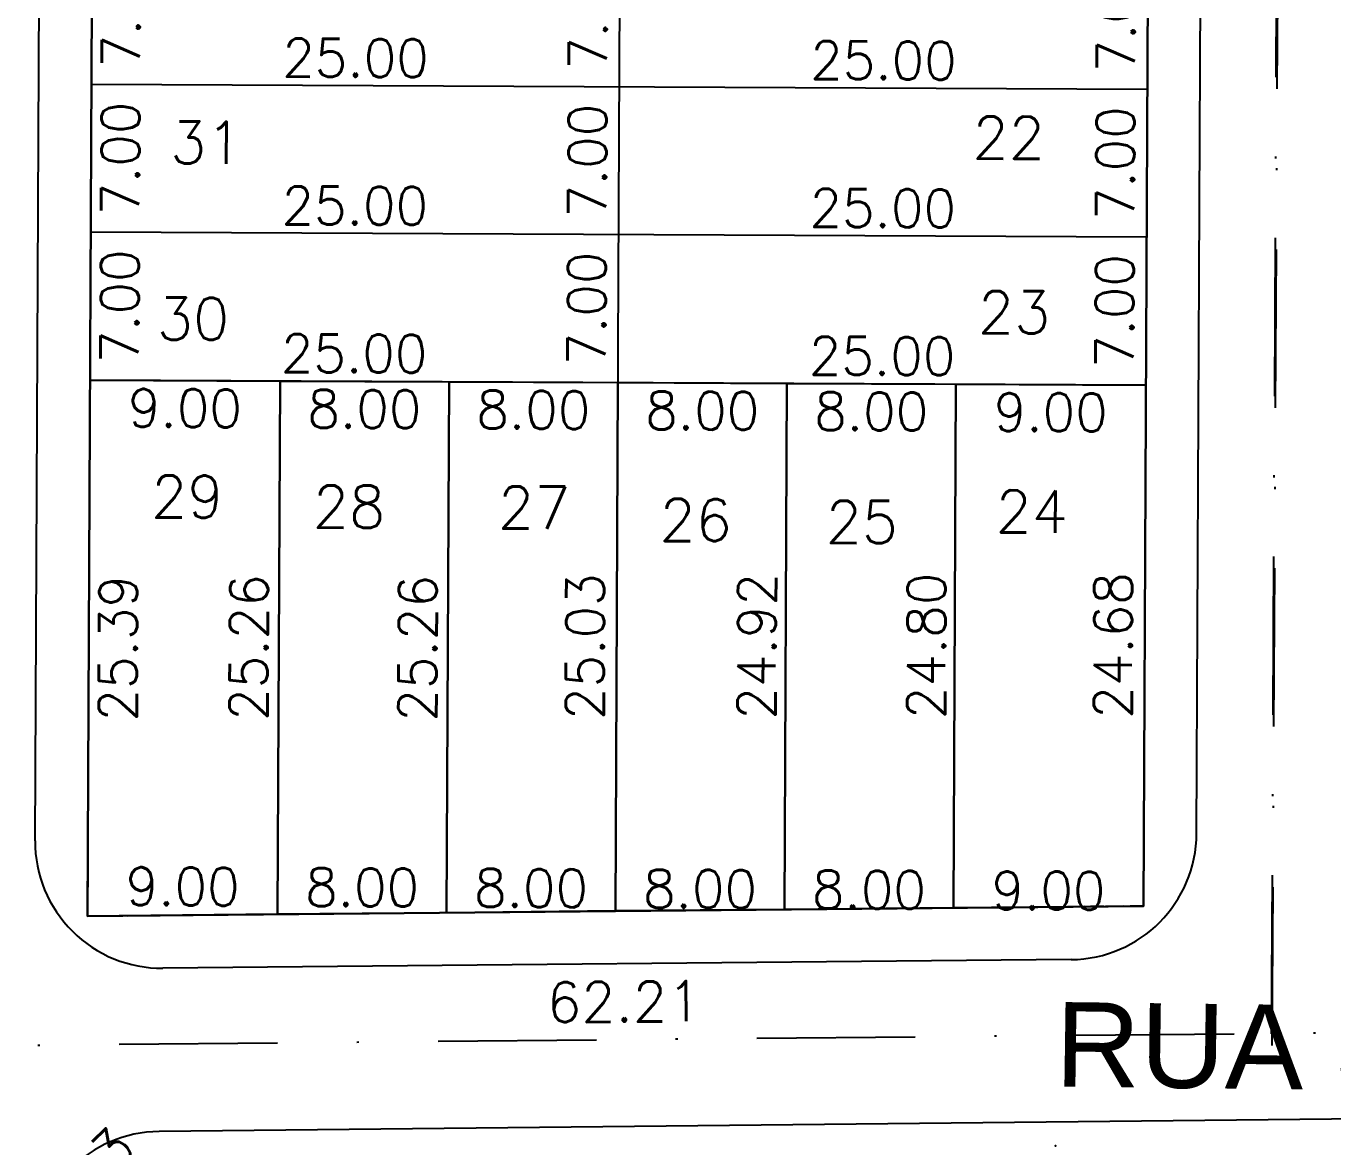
# Model space of a CAD drawing. Header units: millimetres. Extents: x -4430026 to 4783824, y 584 to 9593110.
# Drawn here: x 2862.3 to 2924.2, y 1505 to 1558.1 of the extents above; entities that cross this region are included whole.
import ezdxf
from ezdxf.enums import TextEntityAlignment as Align

# ---------------------------------------------------------------- set-up
doc = ezdxf.new("R2010")
doc.units = ezdxf.units.MM
for name, pattern in [('DASHDOT', [1, 0.5, -0.25, 0, -0.25]), ('HIDDEN', [0.375, 0.25, -0.125]), ('HIDDEN2', [0.1875, 0.125, -0.0625])]:
    doc.linetypes.add(name, pattern=pattern)
for name, color, linetype in [('boundary filipe', 6, 'Continuous'), ('BOUNDARY LOTES', 2, 'Continuous'), ('Calçada', 1, 'Continuous'), ('CANTOS', 9, 'HIDDEN'), ('Cota', 8, 'Continuous'), ('COTAS', 8, 'Continuous'), ('Lotes', 2, 'Continuous'), ('Nomes de Ruas', 3, 'Continuous'), ('Numero de lotes', 5, 'Continuous'), ('Projeção', 8, 'HIDDEN2'), ('QUADRA', 4, 'Continuous'), ('WAYPOINTS2', 7, 'Continuous')]:
    doc.layers.add(name, color=color, linetype=linetype)
doc.styles.add('arcad1', font='romans.shx')
doc.styles.add('ARIAL', font='arial.ttf', dxfattribs={"height": 0.25})
doc.styles.add('ROMANS', font='romans.shx')
doc.dimstyles.new('BOLA100', dxfattribs={"dimscale": 0, "dimtxt": 1.9, "dimasz": 0.18, "dimexe": 0.18, "dimexo": 0.063, "dimgap": 0, "dimtad": 1, "dimzin": 4, "dimdsep": 46, "dimtxsty": 'ROMANS', "dimcen": 0.09, "dimse1": 1, "dimse2": 1, "dimsd1": 1, "dimsd2": 1, "dimclrt": 256, "dimaunit": 1, "dimadec": 4, "dimazin": 0, "dimtfac": 1.2, "dimtix": 1, "dimtmove": 2, "dimatfit": 3, "dimfxl": 1, "dimtvp": 2, "dimtolj": 1, "dimtzin": 4, "dimarcsym": 0})
doc.dimstyles.get("Standard").update_dxf_attribs({"dimtxt": 0.18, "dimasz": 0.18, "dimexe": 0.18, "dimexo": 0.0625, "dimgap": 0.09, "dimtad": 0, "dimtih": 1, "dimtoh": 1, "dimdec": 4, "dimzin": 0, "dimdsep": 46, "dimtxsty": 'Standard', "dimcen": 0.09, "dimadec": 0, "dimazin": 0, "dimtfac": 1, "dimtdec": 4, "dimtofl": 0, "dimtmove": 0, "dimatfit": 3, "dimfxl": 1, "dimtolj": 1, "dimtzin": 0, "dimarcsym": 0})

# ---------------------------------------------------------------- blocks, each defined once
blk = doc.blocks.new('*D13704')
at = {"layer": 'DEFPOINTS', "color": 0, "linetype": 'ByBlock'}
for p in [(2922.145, 1696.947), (2921.261, 1510.365), (2921.261, 1510.365)]:
    blk.add_point(p, dxfattribs=at)
at = {"layer": 'COTAS', "linetype": 'ByBlock', "insert": (2919.945, 1603.692), "char_height": 1.9, "attachment_point": 5, "rotation": 89.72858, "style": 'ROMANS'}
blk.add_mtext('\\A1;186.58', dxfattribs=at)
blk = doc.blocks.new('*D13718')
at = {"layer": 'DEFPOINTS', "color": 0, "linetype": 'ByBlock'}
for p in [(2921.261, 1510.365), (2921.261, 1510.365), (2859.058, 1509.775)]:
    blk.add_point(p, dxfattribs=at)
at = {"layer": 'COTAS', "linetype": 'ByBlock', "insert": (2890.602, 1511.881), "char_height": 1.9, "attachment_point": 5, "rotation": 0.54386, "style": 'ROMANS'}
blk.add_mtext('\\A1;62.21', dxfattribs=at)
blk = doc.blocks.new('*D13719')
at = {"layer": 'DEFPOINTS', "color": 0, "linetype": 'ByBlock'}
for p in [(2983.465, 1510.956), (2983.465, 1510.956), (2921.261, 1510.365)]:
    blk.add_point(p, dxfattribs=at)
at = {"layer": 'COTAS', "linetype": 'ByBlock', "insert": (2952.313, 1512.16), "char_height": 1.9, "attachment_point": 5, "rotation": 0.54386, "style": 'ROMANS'}
blk.add_mtext('\\A1;62.21', dxfattribs=at)
blk = doc.blocks.new('*D9415')
at = {"layer": 'DEFPOINTS', "color": 0}
for p in [(2865.407, 1562.321), (2865.374, 1555.321), (2870.358, 1555.297)]:
    blk.add_point(p, dxfattribs=at)
at = {"layer": 'COTAS', "color": 41, "insert": (2866.775, 1558.814), "char_height": 1.8, "attachment_point": 5, "rotation": 89.72858, "style": 'ROMANS'}
blk.add_mtext('\\A1;7.00', dxfattribs=at)
blk = doc.blocks.new('*D9416')
at = {"layer": 'DEFPOINTS', "color": 0}
for p in [(2865.374, 1555.321), (2865.34, 1548.321), (2870.325, 1548.297)]:
    blk.add_point(p, dxfattribs=at)
at = {"layer": 'COTAS', "color": 41, "insert": (2866.742, 1551.814), "char_height": 1.8, "attachment_point": 5, "rotation": 89.72858, "style": 'ROMANS'}
blk.add_mtext('\\A1;7.00', dxfattribs=at)
blk = doc.blocks.new('*D9417')
at = {"layer": 'DEFPOINTS', "color": 0}
for p in [(2865.34, 1548.321), (2865.307, 1541.321), (2870.292, 1541.297)]:
    blk.add_point(p, dxfattribs=at)
at = {"layer": 'COTAS', "color": 41, "insert": (2866.709, 1544.814), "char_height": 1.8, "attachment_point": 5, "rotation": 89.72858, "style": 'ROMANS'}
blk.add_mtext('\\A1;7.00', dxfattribs=at)
blk = doc.blocks.new('*D9418')
at = {"layer": 'DEFPOINTS', "color": 0}
for p in [(2865.307, 1541.321), (2865.187, 1515.933), (2870.172, 1515.91)]:
    blk.add_point(p, dxfattribs=at)
at = {"layer": 'COTAS', "color": 41, "insert": (2866.632, 1528.621), "char_height": 1.8, "attachment_point": 5, "rotation": 89.72858, "style": 'ROMANS'}
blk.add_mtext('\\A1;25.39', dxfattribs=at)
blk = doc.blocks.new('*D9434')
at = {"layer": 'DEFPOINTS', "color": 0}
for p in [(2890.406, 1562.202), (2890.373, 1555.202), (2892.473, 1555.193)]:
    blk.add_point(p, dxfattribs=at)
at = {"layer": 'COTAS', "color": 41, "insert": (2888.89, 1558.71), "char_height": 1.8, "attachment_point": 5, "rotation": 89.72858, "style": 'ROMANS'}
blk.add_mtext('\\A1;7.00', dxfattribs=at)
blk = doc.blocks.new('*D9435')
at = {"layer": 'DEFPOINTS', "color": 0}
for p in [(2890.373, 1555.202), (2890.34, 1548.203), (2892.44, 1548.193)]:
    blk.add_point(p, dxfattribs=at)
at = {"layer": 'COTAS', "color": 41, "insert": (2888.856, 1551.71), "char_height": 1.8, "attachment_point": 5, "rotation": 89.72858, "style": 'ROMANS'}
blk.add_mtext('\\A1;7.00', dxfattribs=at)
blk = doc.blocks.new('*D9436')
at = {"layer": 'DEFPOINTS', "color": 0}
for p in [(2890.34, 1548.203), (2890.307, 1541.203), (2892.407, 1541.193)]:
    blk.add_point(p, dxfattribs=at)
at = {"layer": 'COTAS', "color": 41, "insert": (2888.823, 1544.71), "char_height": 1.8, "attachment_point": 5, "rotation": 89.72858, "style": 'ROMANS'}
blk.add_mtext('\\A1;7.00', dxfattribs=at)
blk = doc.blocks.new('*D9437')
at = {"layer": 'DEFPOINTS', "color": 0}
for p in [(2890.307, 1541.203), (2890.188, 1516.176), (2892.288, 1516.166)]:
    blk.add_point(p, dxfattribs=at)
at = {"layer": 'COTAS', "color": 41, "insert": (2888.747, 1528.696), "char_height": 1.8, "attachment_point": 5, "rotation": 89.72858, "style": 'ROMANS'}
blk.add_mtext('\\A1;25.03', dxfattribs=at)
blk = doc.blocks.new('*D9453')
at = {"layer": 'DEFPOINTS', "color": 0}
for p in [(2915.406, 1562.084), (2915.373, 1555.084), (2917.473, 1555.074)]:
    blk.add_point(p, dxfattribs=at)
at = {"layer": 'COTAS', "color": 41, "insert": (2913.889, 1558.591), "char_height": 1.8, "attachment_point": 5, "rotation": 89.72858, "style": 'ROMANS'}
blk.add_mtext('\\A1;7.00', dxfattribs=at)
blk = doc.blocks.new('*D9454')
at = {"layer": 'DEFPOINTS', "color": 0}
for p in [(2915.373, 1555.084), (2915.34, 1548.084), (2917.44, 1548.074)]:
    blk.add_point(p, dxfattribs=at)
at = {"layer": 'COTAS', "color": 41, "insert": (2913.856, 1551.591), "char_height": 1.8, "attachment_point": 5, "rotation": 89.72858, "style": 'ROMANS'}
blk.add_mtext('\\A1;7.00', dxfattribs=at)
blk = doc.blocks.new('*D9455')
at = {"layer": 'DEFPOINTS', "color": 0}
for p in [(2915.34, 1548.084), (2915.307, 1541.084), (2917.406, 1541.074)]:
    blk.add_point(p, dxfattribs=at)
at = {"layer": 'COTAS', "color": 41, "insert": (2913.823, 1544.591), "char_height": 1.8, "attachment_point": 5, "rotation": 89.72858, "style": 'ROMANS'}
blk.add_mtext('\\A1;7.00', dxfattribs=at)
blk = doc.blocks.new('*D9456')
at = {"layer": 'DEFPOINTS', "color": 0}
for p in [(2915.307, 1541.084), (2915.19, 1516.408), (2917.29, 1516.398)]:
    blk.add_point(p, dxfattribs=at)
at = {"layer": 'COTAS', "color": 41, "insert": (2913.748, 1528.753), "char_height": 1.8, "attachment_point": 5, "rotation": 89.72858, "style": 'ROMANS'}
blk.add_mtext('\\A1;24.68', dxfattribs=at)
blk = doc.blocks.new('*D9467')
at = {"layer": 'DEFPOINTS', "color": 0}
for p in [(2865.295, 1538.717), (2874.295, 1538.674), (2874.284, 1536.37)]:
    blk.add_point(p, dxfattribs=at)
at = {"layer": 'COTAS', "color": 41, "insert": (2869.801, 1539.991), "char_height": 1.8, "attachment_point": 5, "rotation": 359.72858, "style": 'ROMANS'}
blk.add_mtext('\\A1;9.00', dxfattribs=at)
blk = doc.blocks.new('*D9468')
at = {"layer": 'DEFPOINTS', "color": 0}
for p in [(2874.295, 1538.674), (2882.295, 1538.636), (2882.284, 1536.332)]:
    blk.add_point(p, dxfattribs=at)
at = {"layer": 'COTAS', "color": 41, "insert": (2878.301, 1539.951), "char_height": 1.8, "attachment_point": 5, "rotation": 359.72858, "style": 'ROMANS'}
blk.add_mtext('\\A1;8.00', dxfattribs=at)
blk = doc.blocks.new('*D9469')
at = {"layer": 'DEFPOINTS', "color": 0}
for p in [(2882.295, 1538.636), (2890.295, 1538.598), (2890.284, 1536.294)]:
    blk.add_point(p, dxfattribs=at)
at = {"layer": 'COTAS', "color": 41, "insert": (2886.301, 1539.913), "char_height": 1.8, "attachment_point": 5, "rotation": 359.72858, "style": 'ROMANS'}
blk.add_mtext('\\A1;8.00', dxfattribs=at)
blk = doc.blocks.new('*D9470')
at = {"layer": 'DEFPOINTS', "color": 0}
for p in [(2890.295, 1538.598), (2898.295, 1538.56), (2898.284, 1536.257)]:
    blk.add_point(p, dxfattribs=at)
at = {"layer": 'COTAS', "color": 41, "insert": (2894.301, 1539.875), "char_height": 1.8, "attachment_point": 5, "rotation": 359.72858, "style": 'ROMANS'}
blk.add_mtext('\\A1;8.00', dxfattribs=at)
blk = doc.blocks.new('*D9471')
at = {"layer": 'DEFPOINTS', "color": 0}
for p in [(2898.295, 1538.56), (2906.294, 1538.523), (2906.283, 1536.219)]:
    blk.add_point(p, dxfattribs=at)
at = {"layer": 'COTAS', "color": 41, "insert": (2902.301, 1539.838), "char_height": 1.8, "attachment_point": 5, "rotation": 359.72858, "style": 'ROMANS'}
blk.add_mtext('\\A1;8.00', dxfattribs=at)
blk = doc.blocks.new('*D9472')
at = {"layer": 'DEFPOINTS', "color": 0}
for p in [(2906.294, 1538.523), (2915.294, 1538.48), (2915.283, 1536.176)]:
    blk.add_point(p, dxfattribs=at)
at = {"layer": 'COTAS', "color": 41, "insert": (2910.801, 1539.797), "char_height": 1.8, "attachment_point": 5, "rotation": 359.72858, "style": 'ROMANS'}
blk.add_mtext('\\A1;9.00', dxfattribs=at)
blk = doc.blocks.new('*D9473')
at = {"layer": 'DEFPOINTS', "color": 0}
for p in [(2865.188, 1516.061), (2874.187, 1516.019), (2874.177, 1513.715)]:
    blk.add_point(p, dxfattribs=at)
at = {"layer": 'COTAS', "color": 41, "insert": (2869.694, 1517.336), "char_height": 1.8, "attachment_point": 5, "rotation": 359.72858, "style": 'ROMANS'}
blk.add_mtext('\\A1;9.00', dxfattribs=at)
blk = doc.blocks.new('*D9474')
at = {"layer": 'DEFPOINTS', "color": 0}
for p in [(2874.187, 1516.019), (2882.187, 1515.981), (2882.176, 1513.677)]:
    blk.add_point(p, dxfattribs=at)
at = {"layer": 'COTAS', "color": 41, "insert": (2878.194, 1517.296), "char_height": 1.8, "attachment_point": 5, "rotation": 359.72858, "style": 'ROMANS'}
blk.add_mtext('\\A1;8.00', dxfattribs=at)
blk = doc.blocks.new('*D9475')
at = {"layer": 'DEFPOINTS', "color": 0}
for p in [(2882.187, 1515.981), (2890.187, 1515.943), (2890.176, 1513.639)]:
    blk.add_point(p, dxfattribs=at)
at = {"layer": 'COTAS', "color": 41, "insert": (2886.193, 1517.258), "char_height": 1.8, "attachment_point": 5, "rotation": 359.72858, "style": 'ROMANS'}
blk.add_mtext('\\A1;8.00', dxfattribs=at)
blk = doc.blocks.new('*D9476')
at = {"layer": 'DEFPOINTS', "color": 0}
for p in [(2890.187, 1515.943), (2898.187, 1515.905), (2898.176, 1513.601)]:
    blk.add_point(p, dxfattribs=at)
at = {"layer": 'COTAS', "color": 41, "insert": (2894.193, 1517.22), "char_height": 1.8, "attachment_point": 5, "rotation": 359.72858, "style": 'ROMANS'}
blk.add_mtext('\\A1;8.00', dxfattribs=at)
blk = doc.blocks.new('*D9477')
at = {"layer": 'DEFPOINTS', "color": 0}
for p in [(2898.187, 1515.905), (2906.187, 1515.867), (2906.176, 1513.563)]:
    blk.add_point(p, dxfattribs=at)
at = {"layer": 'COTAS', "color": 41, "insert": (2902.193, 1517.182), "char_height": 1.8, "attachment_point": 5, "rotation": 359.72858, "style": 'ROMANS'}
blk.add_mtext('\\A1;8.00', dxfattribs=at)
blk = doc.blocks.new('*D9478')
at = {"layer": 'DEFPOINTS', "color": 0}
for p in [(2906.187, 1515.867), (2915.187, 1515.824), (2915.176, 1513.521)]:
    blk.add_point(p, dxfattribs=at)
at = {"layer": 'COTAS', "color": 41, "insert": (2910.693, 1517.142), "char_height": 1.8, "attachment_point": 5, "rotation": 359.72858, "style": 'ROMANS'}
blk.add_mtext('\\A1;9.00', dxfattribs=at)
blk = doc.blocks.new('*D9479')
at = {"layer": 'DEFPOINTS', "color": 0}
for p in [(2874.307, 1541.278), (2874.187, 1516.019), (2876.363, 1516.008)]:
    blk.add_point(p, dxfattribs=at)
at = {"layer": 'COTAS', "color": 41, "insert": (2872.823, 1528.655), "char_height": 1.8, "attachment_point": 5, "rotation": 89.72858, "style": 'ROMANS'}
blk.add_mtext('\\A1;25.26', dxfattribs=at)
blk = doc.blocks.new('*D9480')
at = {"layer": 'DEFPOINTS', "color": 0}
for p in [(2882.307, 1541.241), (2882.187, 1515.981), (2884.358, 1515.971)]:
    blk.add_point(p, dxfattribs=at)
at = {"layer": 'COTAS', "color": 41, "insert": (2880.818, 1528.617), "char_height": 1.8, "attachment_point": 5, "rotation": 89.72858, "style": 'ROMANS'}
blk.add_mtext('\\A1;25.26', dxfattribs=at)
blk = doc.blocks.new('*D9481')
at = {"layer": 'DEFPOINTS', "color": 0}
for p in [(2898.307, 1541.165), (2898.189, 1516.247), (2900.418, 1516.236)]:
    blk.add_point(p, dxfattribs=at)
at = {"layer": 'COTAS', "color": 41, "insert": (2896.877, 1528.712), "char_height": 1.8, "attachment_point": 5, "rotation": 89.72858, "style": 'ROMANS'}
blk.add_mtext('\\A1;24.92', dxfattribs=at)
blk = doc.blocks.new('*D9482')
at = {"layer": 'DEFPOINTS', "color": 0}
for p in [(2906.307, 1541.127), (2906.189, 1516.322), (2908.451, 1516.312)]:
    blk.add_point(p, dxfattribs=at)
at = {"layer": 'COTAS', "color": 41, "insert": (2904.91, 1528.731), "char_height": 1.8, "attachment_point": 5, "rotation": 89.72858, "style": 'ROMANS'}
blk.add_mtext('\\A1;24.80', dxfattribs=at)
blk = doc.blocks.new('*D9519')
at = {"layer": 'DEFPOINTS', "color": 0}
for p in [(2865.37, 1554.516), (2890.369, 1554.397), (2890.362, 1552.922)]:
    blk.add_point(p, dxfattribs=at)
at = {"layer": 'Cota', "color": 41, "insert": (2877.88, 1556.581), "char_height": 1.8, "attachment_point": 5, "rotation": 359.72858, "style": 'ROMANS'}
blk.add_mtext('\\A1;25.00', dxfattribs=at)
blk = doc.blocks.new('*D9520')
at = {"layer": 'DEFPOINTS', "color": 0}
for p in [(2890.369, 1554.397), (2915.369, 1554.279), (2915.362, 1552.803)]:
    blk.add_point(p, dxfattribs=at)
at = {"layer": 'Cota', "color": 41, "insert": (2902.879, 1556.462), "char_height": 1.8, "attachment_point": 5, "rotation": 359.72858, "style": 'ROMANS'}
blk.add_mtext('\\A1;25.00', dxfattribs=at)
blk = doc.blocks.new('*D9521')
at = {"layer": 'DEFPOINTS', "color": 0}
for p in [(2865.337, 1547.516), (2890.336, 1547.397), (2890.329, 1545.922)]:
    blk.add_point(p, dxfattribs=at)
at = {"layer": 'Cota', "color": 41, "insert": (2877.846, 1549.581), "char_height": 1.8, "attachment_point": 5, "rotation": 359.72858, "style": 'ROMANS'}
blk.add_mtext('\\A1;25.00', dxfattribs=at)
blk = doc.blocks.new('*D9522')
at = {"layer": 'DEFPOINTS', "color": 0}
for p in [(2890.336, 1547.397), (2915.336, 1547.279), (2915.329, 1545.803)]:
    blk.add_point(p, dxfattribs=at)
at = {"layer": 'Cota', "color": 41, "insert": (2902.846, 1549.462), "char_height": 1.8, "attachment_point": 5, "rotation": 359.72858, "style": 'ROMANS'}
blk.add_mtext('\\A1;25.00', dxfattribs=at)
blk = doc.blocks.new('*D9523')
at = {"layer": 'DEFPOINTS', "color": 0}
for p in [(2865.303, 1540.516), (2890.303, 1540.398), (2890.296, 1538.922)]:
    blk.add_point(p, dxfattribs=at)
at = {"layer": 'Cota', "color": 41, "insert": (2877.813, 1542.581), "char_height": 1.8, "attachment_point": 5, "rotation": 359.72858, "style": 'ROMANS'}
blk.add_mtext('\\A1;25.00', dxfattribs=at)
blk = doc.blocks.new('*D9524')
at = {"layer": 'DEFPOINTS', "color": 0}
for p in [(2890.303, 1540.398), (2915.303, 1540.279), (2915.296, 1538.803)]:
    blk.add_point(p, dxfattribs=at)
at = {"layer": 'Cota', "color": 41, "insert": (2902.813, 1542.462), "char_height": 1.8, "attachment_point": 5, "rotation": 359.72858, "style": 'ROMANS'}
blk.add_mtext('\\A1;25.00', dxfattribs=at)

msp = doc.modelspace()

# ---------------------------------------------------------------- linework, layer by layer
at = {"layer": 'boundary filipe', "elevation": 2.439}
msp.add_lwpolyline([(2865.99, 1685.5), (2865.187, 1515.933), (2915.19, 1516.408), (2915.995, 1686.418), (2865.99, 1685.5)], dxfattribs=at)
at = {"layer": 'BOUNDARY LOTES', "elevation": 2.439}
for points in [[(2865.307, 1541.321), (2874.307, 1541.278), (2874.187, 1516.019), (2865.189, 1515.933)], [(2874.307, 1541.278), (2882.307, 1541.241), (2882.188, 1516.095), (2874.187, 1516.019)], [(2882.307, 1541.241), (2890.307, 1541.203), (2890.188, 1516.176), (2882.188, 1516.095)], [(2890.307, 1541.203), (2898.307, 1541.165), (2898.189, 1516.247), (2890.188, 1516.176)], [(2898.307, 1541.165), (2906.307, 1541.127), (2906.189, 1516.322), (2898.189, 1516.247)], [(2906.307, 1541.127), (2915.307, 1541.084), (2915.19, 1516.408), (2906.189, 1516.322)]]:
    msp.add_lwpolyline(points, close=True, dxfattribs=at)
at = {"layer": 'Calçada'}
for p, q in [((2917.706, 1519.847, 2.439), (2918.478, 1682.824, 2.439)), ((2862.704, 1519.495, 2.439), (2863.474, 1682.092, 2.439)), ((2911.763, 1513.875, 2.439), (2868.761, 1513.467, 2.439))]:
    msp.add_line(p, q, dxfattribs=at)
at = {"layer": 'Calçada', "lineweight": -3}
msp.add_line((3396.168, 1511.273, 2.439), (2868.585, 1505.731), dxfattribs=at)
at = {"layer": 'Calçada'}
for centre, start, end in [((2911.706, 1519.875, 2.439), 270.54386, 359.72858), ((2868.704, 1519.467, 2.439), 179.72858, 270.54386)]:
    msp.add_arc(centre, 6, start, end, dxfattribs=at)
at = {"layer": 'Calçada', "lineweight": -3}
msp.add_arc((2868.639, 1499.732), 6, 90.52059, 179.70531, dxfattribs=at)
msp.add_arc((2868.639, 1499.732), 6, 90.52059, 179.70531, dxfattribs=at)
at = {"layer": 'CANTOS', "ltscale": 2.5, "elevation": 2.439}
for points in [[(2915.206, 1519.858), (2915.19, 1516.408), (2911.739, 1516.375)], [(2865.204, 1519.483), (2865.187, 1515.933), (2868.687, 1515.967)]]:
    msp.add_lwpolyline(points, dxfattribs=at)
at = {"layer": 'Lotes'}
for p, q in [((2890.188, 1516.171, 2.439), (2890.993, 1685.959, 2.439)), ((2915.373, 1555.084, 2.439), (2865.374, 1555.321, 2.439)), ((2915.34, 1548.084, 2.439), (2865.34, 1548.321, 2.439)), ((2915.307, 1541.084, 2.439), (2865.307, 1541.321, 2.439)), ((2874.187, 1516.019, 2.439), (2874.307, 1541.278, 2.439)), ((2882.188, 1516.095, 2.439), (2882.307, 1541.241, 2.439)), ((2898.189, 1516.247, 2.439), (2898.307, 1541.165, 2.439)), ((2906.189, 1516.322, 2.439), (2906.307, 1541.127, 2.439))]:
    msp.add_line(p, q, dxfattribs=at)
at = {"layer": 'Projeção', "linetype": 'DASHDOT', "ltscale": 15}
for p, q in [((2921.261, 1510.365, 2.439), (2923.411, 1964.189, 2.439)), ((2921.292, 1509.81, 103.708), (2921.714, 1591.889, 103.708)), ((3629.153, 1517.085, 2.439), (2417.533, 1505.584, 2.439))]:
    msp.add_line(p, q, dxfattribs=at)
at = {"layer": 'QUADRA', "elevation": 2.439}
msp.add_lwpolyline([(2865.187, 1515.933), (2865.99, 1685.5), (2915.995, 1686.418), (2915.19, 1516.408), (2865.187, 1515.933)], dxfattribs=at)
at = {"layer": 'WAYPOINTS2'}
msp.add_point((2911.022, 1505.048, 103.708), dxfattribs=at)

# ---------------------------------------------------------------- texts
at = {"layer": 'Cota', "insert": (2864.939, 1503.418), "char_height": 1.9, "attachment_point": 5, "rotation": 45.10798, "style": 'ROMANS'}
msp.add_mtext('\\A1;6.23', dxfattribs=at)
at = {"layer": 'Nomes de Ruas', "extrusion": (-0.084173, 0.020544, 0.996239), "style": 'ARIAL'}
msp.add_text('RUA 36  .', height=4, rotation=102.96746, dxfattribs=at).set_placement((-2159.756, 2472.426, -215.028), align=Align.MIDDLE_CENTER)
at = {"layer": 'Numero de lotes', "style": 'arcad1'}
for s, p in [('22', (2908.808, 1552.802, 2.439)), ('31', (2870.817, 1552.57, 2.439)), ('30', (2870.187, 1544.226, 2.439)), ('23', (2909.069, 1544.533, 2.439)), ('29', (2869.911, 1535.805, 2.439)), ('28', (2877.569, 1535.326, 2.439)), ('27', (2886.339, 1535.284, 2.439)), ('24', (2909.901, 1535.096, 2.439)), ('26', (2893.985, 1534.691, 2.439)), ('25', (2901.857, 1534.603, 2.439))]:
    msp.add_text(s, height=2, rotation=359.72858, dxfattribs=at).set_placement(p, align=Align.MIDDLE_CENTER)

# ---------------------------------------------------------------- dimensions: what is measured, and where the dimension line sits
at = {"layer": 'Cota'}
for p1, p2, picture, middle in [((2865.37, 1554.516, 2.439), (2890.369, 1554.397, 2.439), '*D9519', (2877.88, 1556.581, 2.439)), ((2865.337, 1547.516, 2.439), (2890.336, 1547.397, 2.439), '*D9521', (2877.846, 1549.581, 2.439)), ((2865.303, 1540.516, 2.439), (2890.303, 1540.398, 2.439), '*D9523', (2877.813, 1542.581, 2.439))]:
    dim = msp.add_aligned_dim(p1=p1, p2=p2, distance=-1.476, dimstyle='Standard', override={"dimtxt": 1.8, "dimexo": 0.063, "dimgap": 0, "dimtih": 0, "dimtoh": 0, "dimdec": 2, "dimzin": 4, "dimtxsty": 'ROMANS', "dimse1": 1, "dimse2": 1, "dimsd1": 1, "dimsd2": 1, "dimclrt": 41, "dimtfac": 1.2, "dimtdec": 2, "dimtix": 1, "dimtofl": 1, "dimtmove": 2, "dimfxl": 0.18, "dimfxlon": 1, "dimtvp": 2, "dimtzin": 4}, dxfattribs=at)
    dim.commit()
    dim.dimension.update_dxf_attribs({"geometry": picture, "text_midpoint": middle})
for base, p1, p2, picture, middle in [((2915.362, 1552.803, 2.439), (2890.369, 1554.397, 2.439), (2915.369, 1554.279, 2.439), '*D9520', (2902.879, 1556.462, 2.439)), ((2915.329, 1545.803, 2.439), (2890.336, 1547.397, 2.439), (2915.336, 1547.279, 2.439), '*D9522', (2902.846, 1549.462, 2.439)), ((2915.296, 1538.803, 2.439), (2890.303, 1540.398, 2.439), (2915.303, 1540.279, 2.439), '*D9524', (2902.813, 1542.462, 2.439))]:
    dim = msp.add_linear_dim(base=base, p1=p1, p2=p2, angle=179.72858, dimstyle='Standard', override={"dimtxt": 1.8, "dimexo": 0.063, "dimgap": 0, "dimtih": 0, "dimtoh": 0, "dimdec": 2, "dimzin": 4, "dimtxsty": 'ROMANS', "dimse1": 1, "dimse2": 1, "dimsd1": 1, "dimsd2": 1, "dimclrt": 41, "dimtfac": 1.2, "dimtdec": 2, "dimtix": 1, "dimtofl": 1, "dimtmove": 2, "dimfxl": 0.18, "dimfxlon": 1, "dimtvp": 2, "dimtzin": 4}, dxfattribs=at)
    dim.commit()
    dim.dimension.update_dxf_attribs({"geometry": picture, "text_midpoint": middle})
at = {"layer": 'COTAS', "linetype": 'ByBlock'}
for base, p1, p2, angle, picture, middle in [((2921.261, 1510.365, 2.439), (2922.145, 1696.947, 2.439), (2921.261, 1510.365, 2.439), 269.72858, '*D13704', (2919.945, 1603.692, 2.439)), ((2921.261, 1510.365, 2.439), (2859.058, 1509.775, 2.439), (2921.261, 1510.365, 2.439), 0.54386, '*D13718', (2890.602, 1511.881, 2.439)), ((2983.465, 1510.956, 2.439), (2921.261, 1510.365, 2.439), (2983.465, 1510.956, 2.439), 0.54386, '*D13719', (2952.313, 1512.16, 2.439))]:
    dim = msp.add_linear_dim(base=base, p1=p1, p2=p2, angle=angle, dimstyle='BOLA100', override={"dimscale": 1, "dimfxl": 0.18}, dxfattribs=at)
    dim.commit()
    dim.dimension.update_dxf_attribs({"geometry": picture, "text_midpoint": middle, "dimtype": 161})
at = {"layer": 'COTAS'}
for base, p1, p2, angle, picture, middle in [((2870.358, 1555.297, 2.439), (2865.407, 1562.321, 2.439), (2865.374, 1555.321, 2.439), 89.72858, '*D9415', (2866.775, 1558.814, 2.439)), ((2892.473, 1555.193, 2.439), (2890.406, 1562.202, 2.439), (2890.373, 1555.202, 2.439), 89.72858, '*D9434', (2888.89, 1558.71, 2.439)), ((2917.473, 1555.074, 2.439), (2915.406, 1562.084, 2.439), (2915.373, 1555.084, 2.439), 89.72858, '*D9453', (2913.889, 1558.591, 2.439)), ((2870.325, 1548.297, 2.439), (2865.374, 1555.321, 2.439), (2865.34, 1548.321, 2.439), 89.72858, '*D9416', (2866.742, 1551.814, 2.439)), ((2892.44, 1548.193, 2.439), (2890.373, 1555.202, 2.439), (2890.34, 1548.203, 2.439), 89.72858, '*D9435', (2888.856, 1551.71, 2.439)), ((2917.44, 1548.074, 2.439), (2915.373, 1555.084, 2.439), (2915.34, 1548.084, 2.439), 89.72858, '*D9454', (2913.856, 1551.591, 2.439)), ((2870.292, 1541.297, 2.439), (2865.34, 1548.321, 2.439), (2865.307, 1541.321, 2.439), 89.72858, '*D9417', (2866.709, 1544.814, 2.439)), ((2892.407, 1541.193, 2.439), (2890.34, 1548.203, 2.439), (2890.307, 1541.203, 2.439), 89.72858, '*D9436', (2888.823, 1544.71, 2.439)), ((2917.406, 1541.074, 2.439), (2915.34, 1548.084, 2.439), (2915.307, 1541.084, 2.439), 89.72858, '*D9455', (2913.823, 1544.591, 2.439)), ((2870.172, 1515.91, 2.439), (2865.307, 1541.321, 2.439), (2865.187, 1515.933, 2.439), 89.72858, '*D9418', (2866.632, 1528.621, 2.439)), ((2874.284, 1536.37, 2.439), (2865.295, 1538.717, 2.439), (2874.295, 1538.674, 2.439), 359.72858, '*D9467', (2869.801, 1539.991, 2.439)), ((2876.363, 1516.008, 2.439), (2874.307, 1541.278, 2.439), (2874.187, 1516.019, 2.439), 89.72858, '*D9479', (2872.823, 1528.655, 2.439)), ((2882.284, 1536.332, 2.439), (2874.295, 1538.674, 2.439), (2882.295, 1538.636, 2.439), 359.72858, '*D9468', (2878.301, 1539.951, 2.439)), ((2884.358, 1515.971, 2.439), (2882.307, 1541.241, 2.439), (2882.187, 1515.981, 2.439), 89.72858, '*D9480', (2880.818, 1528.617, 2.439)), ((2890.284, 1536.294, 2.439), (2882.295, 1538.636, 2.439), (2890.295, 1538.598, 2.439), 359.72858, '*D9469', (2886.301, 1539.913, 2.439)), ((2892.288, 1516.166, 2.439), (2890.307, 1541.203, 2.439), (2890.188, 1516.176, 2.439), 89.72858, '*D9437', (2888.747, 1528.696, 2.439)), ((2898.284, 1536.257, 2.439), (2890.295, 1538.598, 2.439), (2898.295, 1538.56, 2.439), 359.72858, '*D9470', (2894.301, 1539.875, 2.439)), ((2900.418, 1516.236, 2.439), (2898.307, 1541.165, 2.439), (2898.189, 1516.247, 2.439), 89.72858, '*D9481', (2896.877, 1528.712, 2.439)), ((2906.283, 1536.219, 2.439), (2898.295, 1538.56, 2.439), (2906.294, 1538.523, 2.439), 359.72858, '*D9471', (2902.301, 1539.838, 2.439)), ((2908.4514, 1516.3118, 2.4392), (2906.3067, 1541.1268, 2.4392), (2906.1892, 1516.3225, 2.4392), 89.72858, '*D9482', (2904.9102, 1528.731, 2.4392)), ((2915.283, 1536.176, 2.439), (2906.294, 1538.523, 2.439), (2915.294, 1538.48, 2.439), 359.72858, '*D9472', (2910.801, 1539.797, 2.439)), ((2917.29, 1516.398, 2.439), (2915.307, 1541.084, 2.439), (2915.19, 1516.408, 2.439), 89.72858, '*D9456', (2913.748, 1528.753, 2.439)), ((2874.177, 1513.715, 2.439), (2865.188, 1516.061, 2.439), (2874.187, 1516.019, 2.439), 359.72858, '*D9473', (2869.694, 1517.336, 2.439)), ((2882.176, 1513.677, 2.439), (2874.187, 1516.019, 2.439), (2882.187, 1515.981, 2.439), 359.72858, '*D9474', (2878.194, 1517.296, 2.439)), ((2890.176, 1513.639, 2.439), (2882.187, 1515.981, 2.439), (2890.187, 1515.943, 2.439), 359.72858, '*D9475', (2886.193, 1517.258, 2.439)), ((2898.176, 1513.601, 2.439), (2890.187, 1515.943, 2.439), (2898.187, 1515.905, 2.439), 359.72858, '*D9476', (2894.193, 1517.22, 2.439)), ((2906.176, 1513.563, 2.439), (2898.187, 1515.905, 2.439), (2906.187, 1515.867, 2.439), 359.72858, '*D9477', (2902.193, 1517.182, 2.439)), ((2915.176, 1513.521, 2.439), (2906.187, 1515.867, 2.439), (2915.187, 1515.824, 2.439), 359.72858, '*D9478', (2910.693, 1517.142, 2.439))]:
    dim = msp.add_linear_dim(base=base, p1=p1, p2=p2, angle=angle, dimstyle='Standard', override={"dimtxt": 1.8, "dimexo": 0.063, "dimgap": 0, "dimtih": 0, "dimtoh": 0, "dimdec": 2, "dimzin": 4, "dimtxsty": 'ROMANS', "dimse1": 1, "dimse2": 1, "dimsd1": 1, "dimsd2": 1, "dimclrt": 41, "dimtfac": 1.2, "dimtdec": 2, "dimtix": 1, "dimtofl": 1, "dimtmove": 2, "dimfxl": 0.18, "dimfxlon": 1, "dimtvp": 2, "dimtzin": 4}, dxfattribs=at)
    dim.commit()
    dim.dimension.update_dxf_attribs({"geometry": picture, "text_midpoint": middle})

doc.saveas('drawing.dxf')
